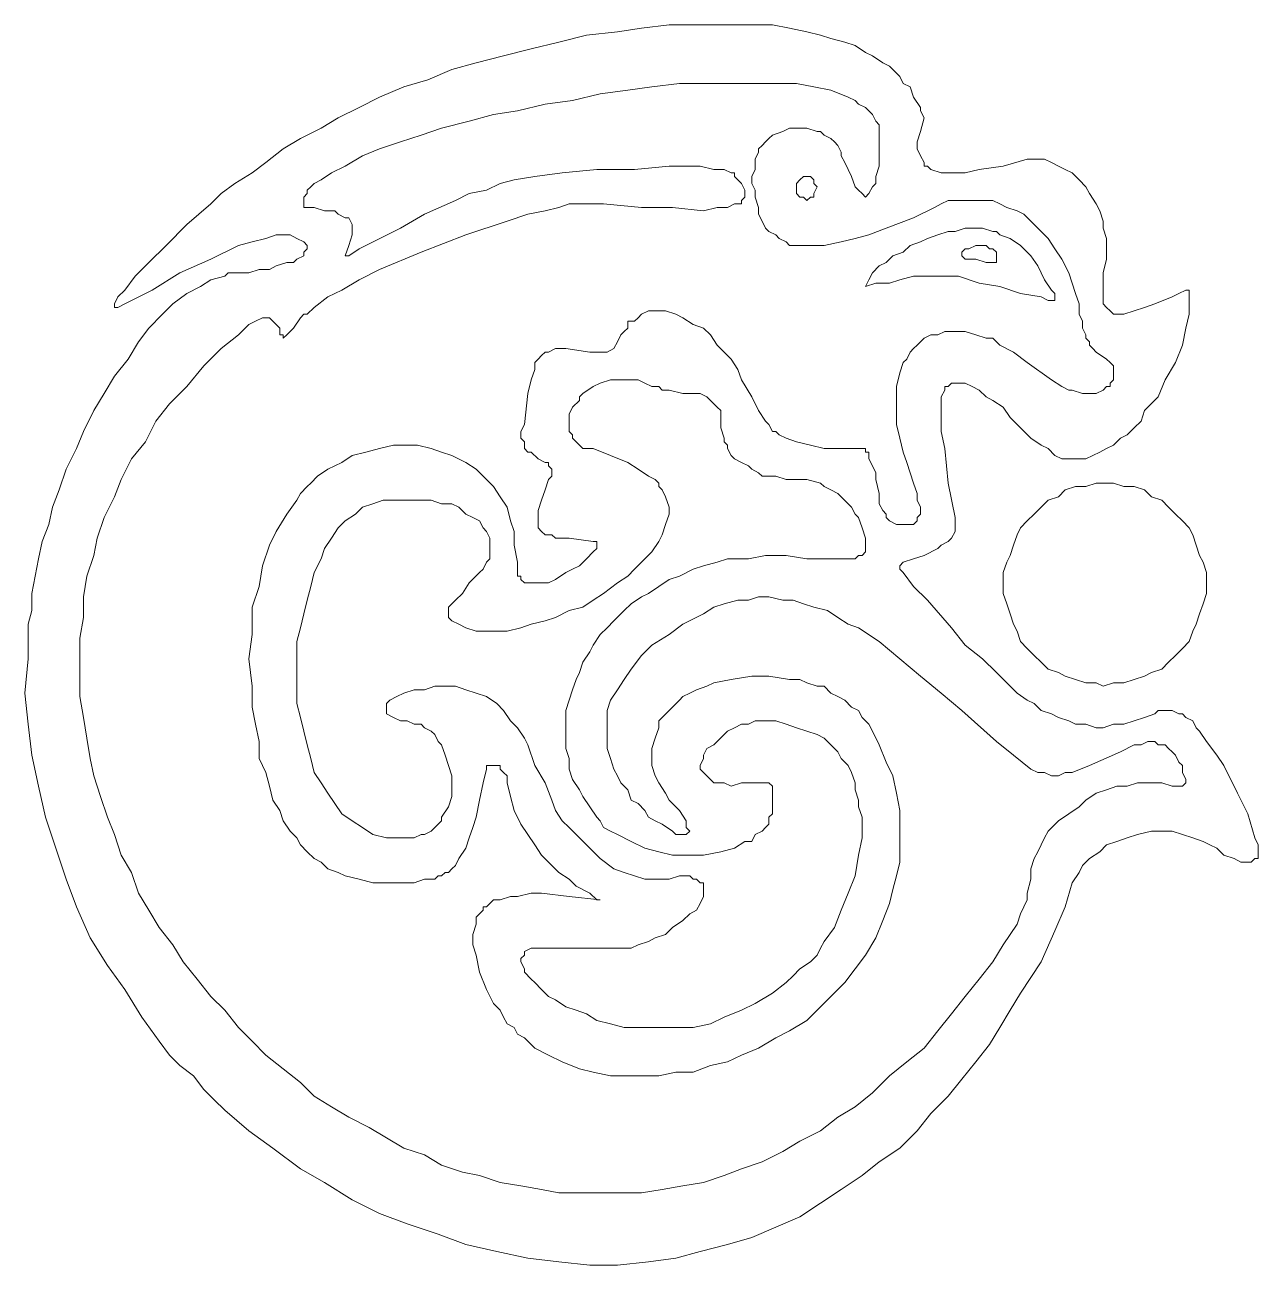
# Model space of a CAD drawing. Extents: x -66030 to 95157, y -13132 to 45879.
# Drawn here: x -39264 to -37866, y 14052 to 15458 of the extents above; entities that cross this region are included whole.
import ezdxf

# ---------------------------------------------------------------- set-up
doc = ezdxf.new("R2010")
doc.units = 0
doc.header["$LTSCALE"] = 100
doc.header["$MEASUREMENT"] = 0
doc.layers.get('0').update_dxf_attribs({"linetype": 'CONTINUOUS'})

msp = doc.modelspace()

# ---------------------------------------------------------------- linework, layer by layer
at = {"lineweight": 0}
for points in [[(-38244.4, 15352.5), (-38248.3, 15360.3), (-38248.3, 15364.2), (-38256.2, 15375.9), (-38260.1, 15387.6), (-38267.9, 15391.5), (-38271.8, 15399.3), (-38275.7, 15403.2), (-38283.5, 15411.1), (-38291.3, 15415), (-38303, 15422.8), (-38310.8, 15426.7), (-38322.6, 15434.5), (-38334.3, 15438.4), (-38349.9, 15442.3), (-38361.6, 15446.2), (-38377.2, 15450.1), (-38396.8, 15454), (-38416.3, 15457.9), (-38435.8, 15457.9), (-38459.3, 15457.9), (-38482.7, 15457.9), (-38506.1, 15457.9), (-38533.5, 15457.9), (-38564.7, 15454), (-38592.1, 15450.1), (-38627.2, 15446.2), (-38658.5, 15438.4), (-38689.7, 15430.6), (-38721, 15422.8), (-38752.2, 15415), (-38779.6, 15407.1), (-38806.9, 15395.4), (-38834.2, 15387.6), (-38861.6, 15375.9), (-38885, 15364.2), (-38908.5, 15352.5), (-38928, 15340.7), (-38951.4, 15329), (-38970.9, 15317.3), (-38990.5, 15301.7), (-39006.1, 15290), (-39025.6, 15278.2), (-39041.3, 15266.5), (-39053, 15254.8), (-39080.3, 15231.4), (-39103.7, 15207.9), (-39123.3, 15188.4), (-39138.9, 15172.8), (-39150.6, 15157.2), (-39158.4, 15149.4), (-39162.3, 15141.5), (-39162.3, 15137.6), (-39162.3, 15137.6), (-39158.4, 15137.6), (-39158.4, 15137.6), (-39150.6, 15141.5), (-39142.8, 15145.4), (-39119.4, 15157.2), (-39088.1, 15176.7), (-39053, 15192.3), (-39021.7, 15207.9), (-39006.1, 15211.8), (-38990.5, 15215.8), (-38978.8, 15219.7), (-38974.9, 15219.7), (-38970.9, 15219.7), (-38963.1, 15219.7), (-38955.3, 15215.8), (-38947.5, 15211.8), (-38947.5, 15211.8), (-38943.6, 15207.9), (-38943.6, 15204), (-38947.5, 15200.1), (-38947.5, 15196.2), (-38955.3, 15192.3), (-38959.2, 15188.4), (-38967, 15188.4), (-38978.8, 15184.5), (-38986.6, 15180.6), (-38998.3, 15180.6), (-39010, 15176.7), (-39025.6, 15176.7), (-39033.4, 15176.7), (-39037.3, 15172.8), (-39053, 15168.9), (-39064.7, 15161.1), (-39080.3, 15153.3), (-39095.9, 15141.5), (-39107.7, 15129.8), (-39123.3, 15114.2), (-39135, 15098.6), (-39146.7, 15079), (-39162.3, 15059.5), (-39174.1, 15040), (-39185.8, 15020.5), (-39197.5, 14997), (-39205.3, 14977.5), (-39217, 14954.1), (-39224.8, 14930.6), (-39232.6, 14911.1), (-39236.6, 14891.6), (-39244.4, 14872), (-39248.3, 14852.5), (-39252.2, 14833), (-39256.1, 14813.4), (-39256.1, 14793.9), (-39260, 14778.3), (-39260, 14758.8), (-39260, 14739.2), (-39263.9, 14700.2), (-39260, 14665), (-39256.1, 14629.9), (-39248.3, 14594.7), (-39240.5, 14559.5), (-39228.7, 14524.4), (-39217, 14489.2), (-39205.3, 14458), (-39189.7, 14422.8), (-39170.2, 14391.6), (-39150.6, 14364.3), (-39131.1, 14333), (-39111.6, 14305.7), (-39099.8, 14290), (-39088.1, 14278.3), (-39072.5, 14266.6), (-39060.8, 14251), (-39049.1, 14239.3), (-39037.3, 14227.5), (-39010, 14204.1), (-38982.7, 14184.6), (-38951.4, 14161.1), (-38924.1, 14145.5), (-38892.8, 14126), (-38861.6, 14110.4), (-38830.3, 14098.6), (-38795.2, 14086.9), (-38763.9, 14075.2), (-38728.8, 14067.4), (-38693.6, 14059.6), (-38658.5, 14055.7), (-38623.3, 14051.8), (-38592.1, 14051.8), (-38556.9, 14055.7), (-38525.7, 14059.6), (-38498.3, 14067.4), (-38467.1, 14075.2), (-38439.7, 14083), (-38412.4, 14094.7), (-38385.1, 14106.5), (-38361.6, 14122.1), (-38338.2, 14137.7), (-38314.7, 14153.3), (-38295.2, 14169), (-38271.8, 14184.6), (-38252.2, 14204.1), (-38236.6, 14223.6), (-38217.1, 14243.2), (-38201.5, 14262.7), (-38185.8, 14282.2), (-38170.2, 14301.8), (-38158.5, 14321.3), (-38146.8, 14340.8), (-38135.1, 14360.3), (-38111.6, 14395.5), (-38096, 14430.7), (-38084.3, 14458), (-38076.5, 14485.3), (-38068.7, 14497.1), (-38064.8, 14504.9), (-38060.9, 14508.8), (-38057, 14512.7), (-38045.2, 14520.5), (-38037.4, 14528.3), (-38025.7, 14532.2), (-38014, 14536.1), (-38002.3, 14540), (-37986.6, 14543.9), (-37974.9, 14543.9), (-37963.2, 14543.9), (-37951.5, 14540), (-37939.8, 14536.1), (-37928.1, 14532.2), (-37920.2, 14528.3), (-37912.4, 14524.4), (-37904.6, 14516.6), (-37892.9, 14512.7), (-37885.1, 14508.8), (-37881.2, 14508.8), (-37877.3, 14508.8), (-37873.4, 14508.8), (-37869.5, 14512.7), (-37865.6, 14512.7), (-37865.6, 14516.6), (-37865.6, 14520.5), (-37865.6, 14524.4), (-37865.6, 14528.3), (-37869.5, 14536.1), (-37877.3, 14563.5), (-37889, 14586.9), (-37904.6, 14618.1), (-37912.4, 14629.9), (-37924.1, 14645.5), (-37932, 14657.2), (-37935.9, 14661.1), (-37939.8, 14668.9), (-37947.6, 14672.8), (-37951.5, 14676.7), (-37955.4, 14676.7), (-37963.2, 14680.6), (-37967.1, 14680.6), (-37971, 14680.6), (-37978.8, 14680.6), (-37982.7, 14676.7), (-37994.5, 14672.8), (-38006.2, 14668.9), (-38017.9, 14665), (-38029.6, 14665), (-38041.3, 14661.1), (-38049.1, 14661.1), (-38060.9, 14665), (-38072.6, 14665), (-38080.4, 14668.9), (-38092.1, 14672.8), (-38099.9, 14676.7), (-38111.6, 14680.6), (-38119.4, 14688.4), (-38127.3, 14692.4), (-38139, 14700.2), (-38146.8, 14708), (-38162.4, 14723.6), (-38178, 14739.2), (-38197.6, 14754.8), (-38213.2, 14774.4), (-38240.5, 14805.6), (-38256.2, 14821.2), (-38267.9, 14836.9), (-38271.8, 14840.8), (-38271.8, 14840.8), (-38271.8, 14844.7), (-38267.9, 14848.6), (-38256.2, 14852.5), (-38244.4, 14856.4), (-38228.8, 14864.2), (-38224.9, 14868.1), (-38217.1, 14872), (-38213.2, 14875.9), (-38209.3, 14883.7), (-38209.3, 14891.6), (-38209.3, 14899.4), (-38217.1, 14938.4), (-38221, 14977.5), (-38224.9, 14997), (-38224.9, 15012.6), (-38224.9, 15024.4), (-38224.9, 15036.1), (-38221, 15043.9), (-38221, 15047.8), (-38217.1, 15047.8), (-38213.2, 15051.7), (-38209.3, 15051.7), (-38205.4, 15051.7), (-38201.5, 15051.7), (-38197.6, 15051.7), (-38189.8, 15047.8), (-38181.9, 15043.9), (-38174.1, 15036.1), (-38166.3, 15032.2), (-38154.6, 15024.4), (-38146.8, 15012.6), (-38123.4, 14989.2), (-38111.6, 14981.4), (-38103.8, 14977.5), (-38096, 14969.7), (-38088.2, 14965.8), (-38076.5, 14965.8), (-38068.7, 14965.8), (-38060.9, 14965.8), (-38053, 14969.7), (-38045.2, 14973.6), (-38037.4, 14977.5), (-38029.6, 14981.4), (-38021.8, 14989.2), (-38014, 14993.1), (-38006.2, 15000.9), (-37998.4, 15008.7), (-37994.5, 15020.5), (-37978.8, 15036.1), (-37971, 15055.6), (-37959.3, 15075.1), (-37951.5, 15094.7), (-37947.6, 15114.2), (-37943.7, 15129.8), (-37943.7, 15145.4), (-37943.7, 15149.4), (-37943.7, 15153.3), (-37943.7, 15157.2), (-37943.7, 15157.2), (-37947.6, 15157.2), (-37947.6, 15157.2), (-37955.4, 15153.3), (-37963.2, 15149.4), (-37982.7, 15141.5), (-37994.5, 15137.6), (-38006.2, 15133.7), (-38017.9, 15129.8), (-38021.8, 15129.8), (-38025.7, 15129.8), (-38029.6, 15129.8), (-38033.5, 15133.7), (-38037.4, 15137.6), (-38037.4, 15137.6), (-38041.3, 15141.5), (-38041.3, 15149.4), (-38041.3, 15161.1), (-38041.3, 15176.7), (-38037.4, 15192.3), (-38037.4, 15204), (-38037.4, 15215.8), (-38041.3, 15227.5), (-38041.3, 15235.3), (-38045.2, 15247), (-38049.1, 15254.8), (-38057, 15266.5), (-38060.9, 15274.3), (-38068.7, 15282.2), (-38076.5, 15290), (-38084.3, 15293.9), (-38092.1, 15297.8), (-38099.9, 15301.7), (-38107.7, 15305.6), (-38119.4, 15305.6), (-38127.3, 15305.6), (-38154.6, 15297.8), (-38181.9, 15293.9), (-38197.6, 15290), (-38205.4, 15290), (-38217.1, 15290), (-38224.9, 15290), (-38236.6, 15293.9), (-38240.5, 15297.8), (-38244.4, 15297.8), (-38244.4, 15301.7), (-38248.3, 15309.5), (-38252.2, 15317.3), (-38252.2, 15325.1), (-38248.3, 15336.8), (-38244.4, 15352.5)], [(-38295.2, 15325.1), (-38295.2, 15332.9), (-38295.2, 15336.8), (-38295.2, 15344.6), (-38299.1, 15348.6), (-38303, 15356.4), (-38306.9, 15360.3), (-38310.8, 15364.2), (-38318.7, 15368.1), (-38322.6, 15372), (-38330.4, 15375.9), (-38349.9, 15383.7), (-38369.4, 15387.6), (-38389, 15391.5), (-38412.4, 15391.5), (-38439.7, 15391.5), (-38463.2, 15391.5), (-38494.4, 15391.5), (-38521.8, 15391.5), (-38553, 15387.6), (-38580.4, 15383.7), (-38611.6, 15379.8), (-38642.8, 15372), (-38674.1, 15368.1), (-38705.3, 15360.3), (-38732.7, 15356.4), (-38760, 15348.6), (-38791.3, 15340.7), (-38814.7, 15332.9), (-38838.1, 15325.1), (-38861.6, 15317.3), (-38881.1, 15309.5), (-38900.6, 15297.8), (-38916.3, 15290), (-38928, 15282.2), (-38935.8, 15278.2), (-38939.7, 15274.3), (-38943.6, 15270.4), (-38943.6, 15266.5), (-38947.5, 15262.6), (-38947.5, 15258.7), (-38947.5, 15254.8), (-38947.5, 15254.8), (-38947.5, 15250.9), (-38943.6, 15250.9), (-38935.8, 15250.9), (-38924.1, 15247), (-38912.4, 15247), (-38908.5, 15243.1), (-38900.6, 15239.2), (-38896.7, 15239.2), (-38892.8, 15231.4), (-38892.8, 15227.5), (-38892.8, 15219.7), (-38896.7, 15207.9), (-38900.6, 15196.2), (-38900.6, 15196.2), (-38900.6, 15196.2), (-38896.7, 15196.2), (-38885, 15204), (-38838.1, 15227.5), (-38810.8, 15243.1), (-38775.6, 15258.7), (-38760, 15266.5), (-38740.5, 15270.4), (-38724.9, 15278.2), (-38709.2, 15282.2), (-38685.8, 15286.1), (-38654.6, 15290), (-38615.5, 15293.9), (-38572.5, 15293.9), (-38533.5, 15297.8), (-38513.9, 15297.8), (-38498.3, 15297.8), (-38482.7, 15293.9), (-38471, 15293.9), (-38463.2, 15290), (-38459.3, 15290), (-38459.3, 15286.1), (-38455.4, 15282.2), (-38451.5, 15278.2), (-38447.5, 15270.4), (-38447.5, 15266.5), (-38447.5, 15266.5), (-38447.5, 15262.6), (-38451.5, 15258.7), (-38451.5, 15254.8), (-38455.4, 15254.8), (-38459.3, 15254.8), (-38467.1, 15250.9), (-38478.8, 15250.9), (-38494.4, 15247), (-38529.6, 15250.9), (-38564.7, 15250.9), (-38607.7, 15254.8), (-38627.2, 15254.8), (-38646.8, 15254.8), (-38658.5, 15250.9), (-38674.1, 15247), (-38693.6, 15243.1), (-38717.1, 15235.3), (-38763.9, 15219.7), (-38814.7, 15200.1), (-38861.6, 15180.6), (-38885, 15168.9), (-38904.5, 15157.2), (-38920.2, 15149.4), (-38935.8, 15137.6), (-38943.6, 15129.8), (-38947.5, 15129.8), (-38951.4, 15125.9), (-38959.2, 15114.2), (-38963.1, 15110.3), (-38967, 15106.4), (-38970.9, 15102.5), (-38970.9, 15106.4), (-38974.9, 15106.4), (-38974.9, 15114.2), (-38978.8, 15118.1), (-38982.7, 15122), (-38982.7, 15122), (-38986.6, 15125.9), (-38994.4, 15125.9), (-39002.2, 15122), (-39010, 15118.1), (-39021.7, 15106.4), (-39041.3, 15090.8), (-39060.8, 15071.2), (-39080.3, 15047.8), (-39099.8, 15028.3), (-39115.5, 15008.7), (-39127.2, 14985.3), (-39142.8, 14965.8), (-39154.5, 14942.3), (-39162.3, 14922.8), (-39174.1, 14899.4), (-39181.9, 14875.9), (-39185.8, 14856.4), (-39193.6, 14833), (-39197.5, 14809.5), (-39197.5, 14786.1), (-39201.4, 14762.7), (-39201.4, 14739.2), (-39201.4, 14719.7), (-39201.4, 14696.3), (-39197.5, 14672.8), (-39193.6, 14649.4), (-39189.7, 14626), (-39185.8, 14606.4), (-39178, 14583), (-39170.2, 14559.5), (-39162.3, 14540), (-39154.5, 14516.6), (-39142.8, 14497.1), (-39135, 14473.6), (-39123.3, 14454.1), (-39111.6, 14434.6), (-39095.9, 14415), (-39084.2, 14395.5), (-39068.6, 14376), (-39053, 14356.4), (-39037.3, 14340.8), (-39021.7, 14321.3), (-39006.1, 14305.7), (-38990.5, 14290), (-38970.9, 14274.4), (-38951.4, 14258.8), (-38935.8, 14243.2), (-38916.3, 14231.4), (-38896.7, 14219.7), (-38873.3, 14208), (-38853.8, 14196.3), (-38834.2, 14184.6), (-38810.8, 14176.8), (-38791.3, 14165), (-38767.8, 14157.2), (-38748.3, 14153.3), (-38724.9, 14145.5), (-38701.4, 14141.6), (-38678, 14137.7), (-38658.5, 14133.8), (-38635, 14133.8), (-38611.6, 14133.8), (-38588.2, 14133.8), (-38564.7, 14133.8), (-38541.3, 14137.7), (-38517.9, 14141.6), (-38494.4, 14145.5), (-38471, 14153.3), (-38451.5, 14161.1), (-38428, 14169), (-38404.6, 14180.7), (-38385.1, 14192.4), (-38361.6, 14204.1), (-38342.1, 14219.7), (-38322.6, 14231.4), (-38303, 14247.1), (-38283.5, 14266.6), (-38264, 14282.2), (-38244.4, 14297.8), (-38228.8, 14317.4), (-38213.2, 14336.9), (-38197.6, 14356.4), (-38181.9, 14376), (-38166.3, 14395.5), (-38154.6, 14415), (-38146.8, 14426.7), (-38139, 14438.5), (-38135.1, 14450.2), (-38131.2, 14458), (-38127.3, 14465.8), (-38127.3, 14473.6), (-38123.4, 14489.2), (-38123.4, 14501), (-38119.4, 14512.7), (-38115.5, 14520.5), (-38111.6, 14528.3), (-38107.7, 14536.1), (-38103.8, 14543.9), (-38092.1, 14555.6), (-38080.4, 14563.5), (-38068.7, 14571.3), (-38060.9, 14579.1), (-38049.1, 14586.9), (-38037.4, 14590.8), (-38025.7, 14594.7), (-38014, 14594.7), (-38002.3, 14598.6), (-37994.5, 14598.6), (-37974.9, 14598.6), (-37963.2, 14594.7), (-37951.5, 14594.7), (-37951.5, 14594.7), (-37951.5, 14594.7), (-37947.6, 14598.6), (-37947.6, 14602.5), (-37951.5, 14610.3), (-37951.5, 14618.1), (-37955.4, 14622), (-37959.3, 14629.9), (-37963.2, 14633.8), (-37967.1, 14637.7), (-37971, 14641.6), (-37978.8, 14641.6), (-37982.7, 14645.5), (-37990.5, 14645.5), (-37998.4, 14641.6), (-38006.2, 14641.6), (-38021.8, 14633.8), (-38057, 14618.1), (-38076.5, 14610.3), (-38084.3, 14610.3), (-38092.1, 14606.4), (-38099.9, 14606.4), (-38107.7, 14610.3), (-38115.5, 14610.3), (-38123.4, 14614.2), (-38142.9, 14629.9), (-38162.4, 14645.5), (-38201.5, 14680.6), (-38224.9, 14700.2), (-38248.3, 14719.7), (-38271.8, 14739.2), (-38295.2, 14758.8), (-38318.7, 14774.4), (-38330.4, 14778.3), (-38342.1, 14786.1), (-38353.8, 14793.9), (-38369.4, 14797.8), (-38381.1, 14801.7), (-38392.9, 14805.6), (-38404.6, 14805.6), (-38420.2, 14809.5), (-38431.9, 14809.5), (-38443.6, 14805.6), (-38455.4, 14805.6), (-38471, 14801.7), (-38482.7, 14797.8), (-38494.4, 14790), (-38517.9, 14778.3), (-38533.5, 14766.6), (-38553, 14754.8), (-38564.7, 14743.1), (-38576.4, 14727.5), (-38584.3, 14715.8), (-38592.1, 14704.1), (-38599.9, 14692.4), (-38603.8, 14680.6), (-38603.8, 14668.9), (-38603.8, 14657.2), (-38603.8, 14645.5), (-38603.8, 14637.7), (-38599.9, 14626), (-38596, 14614.2), (-38592.1, 14606.4), (-38588.2, 14598.6), (-38580.4, 14590.8), (-38576.4, 14579.1), (-38568.6, 14575.2), (-38560.8, 14567.4), (-38556.9, 14559.5), (-38549.1, 14555.6), (-38541.3, 14551.7), (-38529.6, 14543.9), (-38525.7, 14540), (-38521.8, 14540), (-38517.9, 14540), (-38513.9, 14540), (-38510, 14543.9), (-38510, 14543.9), (-38513.9, 14547.8), (-38513.9, 14555.6), (-38521.8, 14567.4), (-38533.5, 14579.1), (-38537.4, 14586.9), (-38545.2, 14598.6), (-38549.1, 14606.4), (-38553, 14618.1), (-38553, 14626), (-38553, 14637.7), (-38549.1, 14649.4), (-38545.2, 14661.1), (-38545.2, 14668.9), (-38541.3, 14672.8), (-38533.5, 14680.6), (-38529.6, 14684.5), (-38521.8, 14692.4), (-38517.9, 14696.3), (-38510, 14700.2), (-38502.2, 14704.1), (-38490.5, 14708), (-38482.7, 14711.9), (-38463.2, 14715.8), (-38439.7, 14719.7), (-38420.2, 14719.7), (-38396.8, 14715.8), (-38385.1, 14715.8), (-38377.2, 14711.9), (-38365.5, 14708), (-38357.7, 14708), (-38349.9, 14700.2), (-38342.1, 14696.3), (-38334.3, 14692.4), (-38326.5, 14684.5), (-38318.7, 14680.6), (-38314.7, 14672.8), (-38306.9, 14665), (-38303, 14657.2), (-38295.2, 14641.6), (-38287.4, 14622), (-38279.6, 14606.4), (-38275.7, 14586.9), (-38271.8, 14567.4), (-38271.8, 14547.8), (-38271.8, 14528.3), (-38271.8, 14508.8), (-38275.7, 14493.1), (-38279.6, 14477.5), (-38283.5, 14461.9), (-38291.3, 14442.4), (-38299.1, 14422.8), (-38310.8, 14403.3), (-38322.6, 14387.7), (-38334.3, 14372.1), (-38349.9, 14356.4), (-38361.6, 14344.7), (-38377.2, 14329.1), (-38396.8, 14317.4), (-38412.4, 14309.6), (-38431.9, 14297.8), (-38451.5, 14290), (-38467.1, 14282.2), (-38486.6, 14278.3), (-38506.1, 14270.5), (-38525.7, 14270.5), (-38545.2, 14266.6), (-38564.7, 14266.6), (-38584.3, 14266.6), (-38599.9, 14266.6), (-38619.4, 14270.5), (-38635, 14274.4), (-38654.6, 14282.2), (-38670.2, 14290), (-38685.8, 14297.8), (-38697.5, 14309.6), (-38705.3, 14313.5), (-38709.2, 14321.3), (-38717.1, 14325.2), (-38721, 14333), (-38724.9, 14340.8), (-38732.7, 14348.6), (-38740.5, 14364.3), (-38748.3, 14383.8), (-38752.2, 14403.3), (-38756.1, 14415), (-38756.1, 14426.7), (-38752.2, 14438.5), (-38752.2, 14446.3), (-38744.4, 14454.1), (-38744.4, 14458), (-38740.5, 14458), (-38732.7, 14465.8), (-38724.9, 14465.8), (-38713.2, 14469.7), (-38705.3, 14469.7), (-38689.7, 14473.6), (-38678, 14473.6), (-38646.8, 14469.7), (-38611.6, 14465.8), (-38611.6, 14465.8), (-38611.6, 14465.8), (-38615.5, 14465.8), (-38623.3, 14473.6), (-38638.9, 14481.4), (-38646.8, 14489.2), (-38658.5, 14497.1), (-38666.3, 14504.9), (-38678, 14516.6), (-38685.8, 14528.3), (-38693.6, 14540), (-38701.4, 14551.7), (-38709.2, 14567.4), (-38713.2, 14583), (-38717.1, 14598.6), (-38717.1, 14606.4), (-38721, 14610.3), (-38724.9, 14614.2), (-38724.9, 14618.1), (-38728.8, 14618.1), (-38732.7, 14618.1), (-38736.6, 14618.1), (-38736.6, 14618.1), (-38740.5, 14618.1), (-38740.5, 14614.2), (-38744.4, 14598.6), (-38748.3, 14579.1), (-38752.2, 14559.5), (-38756.1, 14547.8), (-38760, 14536.1), (-38763.9, 14524.4), (-38771.7, 14512.7), (-38775.6, 14504.9), (-38779.6, 14501), (-38783.5, 14497.1), (-38787.4, 14497.1), (-38791.3, 14493.1), (-38795.2, 14493.1), (-38799.1, 14489.2), (-38810.8, 14489.2), (-38822.5, 14485.3), (-38838.1, 14485.3), (-38853.8, 14485.3), (-38869.4, 14485.3), (-38885, 14489.2), (-38900.6, 14493.1), (-38908.5, 14497.1), (-38920.2, 14501), (-38928, 14508.8), (-38935.8, 14512.7), (-38943.6, 14520.5), (-38951.4, 14528.3), (-38955.3, 14536.1), (-38963.1, 14543.9), (-38970.9, 14555.6), (-38974.9, 14567.4), (-38982.7, 14579.1), (-38986.6, 14594.7), (-38990.5, 14610.3), (-38998.3, 14626), (-38998.3, 14645.5), (-39002.2, 14665), (-39006.1, 14684.5), (-39006.1, 14708), (-39010, 14739.2), (-39006.1, 14766.6), (-39006.1, 14797.8), (-38998.3, 14821.2), (-38994.4, 14844.7), (-38986.6, 14868.1), (-38978.8, 14883.7), (-38967, 14903.3), (-38955.3, 14918.9), (-38951.4, 14926.7), (-38943.6, 14934.5), (-38939.7, 14938.4), (-38931.9, 14946.2), (-38920.2, 14954.1), (-38904.5, 14961.9), (-38892.8, 14969.7), (-38877.2, 14973.6), (-38861.6, 14977.5), (-38846, 14981.4), (-38834.2, 14981.4), (-38818.6, 14981.4), (-38803, 14977.5), (-38791.3, 14973.6), (-38779.6, 14969.7), (-38763.9, 14961.9), (-38752.2, 14954.1), (-38744.4, 14946.2), (-38732.7, 14934.5), (-38724.9, 14922.8), (-38717.1, 14911.1), (-38713.2, 14895.5), (-38709.2, 14883.7), (-38709.2, 14868.1), (-38705.3, 14848.6), (-38705.3, 14844.7), (-38705.3, 14836.9), (-38705.3, 14833), (-38701.4, 14833), (-38701.4, 14829.1), (-38697.5, 14825.2), (-38693.6, 14825.2), (-38689.7, 14825.2), (-38681.9, 14825.2), (-38670.2, 14825.2), (-38662.4, 14829.1), (-38650.7, 14836.9), (-38642.8, 14840.8), (-38635, 14844.7), (-38627.2, 14852.5), (-38619.4, 14860.3), (-38615.5, 14864.2), (-38615.5, 14868.1), (-38615.5, 14868.1), (-38615.5, 14872), (-38615.5, 14872), (-38619.4, 14872), (-38646.8, 14875.9), (-38662.4, 14875.9), (-38666.3, 14879.8), (-38674.1, 14879.8), (-38678, 14883.7), (-38681.9, 14887.7), (-38681.9, 14895.5), (-38681.9, 14899.4), (-38681.9, 14907.2), (-38678, 14918.9), (-38674.1, 14930.6), (-38670.2, 14942.3), (-38666.3, 14946.2), (-38666.3, 14954.1), (-38666.3, 14954.1), (-38670.2, 14958), (-38670.2, 14961.9), (-38674.1, 14961.9), (-38681.9, 14965.8), (-38689.7, 14973.6), (-38693.6, 14973.6), (-38697.5, 14977.5), (-38697.5, 14985.3), (-38701.4, 14989.2), (-38701.4, 14997), (-38697.5, 15004.8), (-38693.6, 15040), (-38689.7, 15055.6), (-38685.8, 15067.3), (-38685.8, 15075.1), (-38681.9, 15079), (-38678, 15082.9), (-38674.1, 15086.9), (-38670.2, 15086.9), (-38662.4, 15090.8), (-38658.5, 15090.8), (-38650.7, 15090.8), (-38623.3, 15086.9), (-38615.5, 15086.9), (-38607.7, 15086.9), (-38603.8, 15086.9), (-38596, 15090.8), (-38592.1, 15098.6), (-38588.2, 15106.4), (-38584.3, 15110.3), (-38580.4, 15114.2), (-38580.4, 15122), (-38572.5, 15122), (-38568.6, 15125.9), (-38564.7, 15129.8), (-38556.9, 15133.7), (-38545.2, 15133.7), (-38537.4, 15133.7), (-38525.7, 15129.8), (-38517.9, 15125.9), (-38506.1, 15118.1), (-38494.4, 15114.2), (-38486.6, 15106.4), (-38478.8, 15094.7), (-38471, 15086.9), (-38463.2, 15079), (-38455.4, 15067.3), (-38451.5, 15055.6), (-38439.7, 15036.1), (-38431.9, 15020.5), (-38424.1, 15008.7), (-38420.2, 15004.8), (-38416.3, 14997), (-38412.4, 14997), (-38408.5, 14993.1), (-38400.7, 14989.2), (-38389, 14985.3), (-38373.3, 14981.4), (-38357.7, 14977.5), (-38346, 14977.5), (-38338.2, 14977.5), (-38330.4, 14977.5), (-38322.6, 14977.5), (-38318.7, 14977.5), (-38310.8, 14977.5), (-38310.8, 14973.6), (-38306.9, 14973.6), (-38306.9, 14965.8), (-38303, 14958), (-38299.1, 14950.1), (-38299.1, 14942.3), (-38295.2, 14926.7), (-38295.2, 14915), (-38291.3, 14907.2), (-38287.4, 14903.3), (-38287.4, 14899.4), (-38283.5, 14895.5), (-38275.7, 14891.6), (-38271.8, 14891.6), (-38267.9, 14891.6), (-38264, 14891.6), (-38256.2, 14891.6), (-38252.2, 14895.5), (-38252.2, 14899.4), (-38248.3, 14903.3), (-38248.3, 14911.1), (-38252.2, 14918.9), (-38252.2, 14926.7), (-38256.2, 14938.4), (-38260.1, 14950.1), (-38264, 14961.9), (-38267.9, 14973.6), (-38271.8, 14989.2), (-38275.7, 15004.8), (-38275.7, 15016.5), (-38275.7, 15032.2), (-38275.7, 15047.8), (-38271.8, 15063.4), (-38267.9, 15075.1), (-38264, 15079), (-38260.1, 15086.9), (-38256.2, 15090.8), (-38252.2, 15094.7), (-38248.3, 15098.6), (-38244.4, 15102.5), (-38236.6, 15106.4), (-38228.8, 15106.4), (-38221, 15110.3), (-38213.2, 15110.3), (-38205.4, 15110.3), (-38197.6, 15110.3), (-38185.8, 15106.4), (-38174.1, 15102.5), (-38166.3, 15102.5), (-38158.5, 15094.7), (-38142.9, 15086.9), (-38127.3, 15075.1), (-38099.9, 15055.6), (-38088.2, 15047.8), (-38080.4, 15043.9), (-38076.5, 15043.9), (-38064.8, 15040), (-38057, 15040), (-38049.1, 15040), (-38041.3, 15043.9), (-38037.4, 15047.8), (-38033.5, 15047.8), (-38033.5, 15051.7), (-38029.6, 15055.6), (-38029.6, 15059.5), (-38029.6, 15063.4), (-38029.6, 15067.3), (-38029.6, 15071.2), (-38033.5, 15075.1), (-38033.5, 15075.1), (-38037.4, 15079), (-38049.1, 15086.9), (-38053, 15090.8), (-38057, 15094.7), (-38057, 15098.6), (-38060.9, 15102.5), (-38060.9, 15106.4), (-38064.8, 15114.2), (-38064.8, 15122), (-38068.7, 15129.8), (-38068.7, 15141.5), (-38072.6, 15153.3), (-38076.5, 15165), (-38080.4, 15176.7), (-38088.2, 15192.3), (-38096, 15204), (-38103.8, 15215.8), (-38115.5, 15227.5), (-38119.4, 15231.4), (-38123.4, 15235.3), (-38131.2, 15243.1), (-38139, 15247), (-38150.7, 15250.9), (-38158.5, 15254.8), (-38166.3, 15258.7), (-38174.1, 15258.7), (-38181.9, 15258.7), (-38189.8, 15258.7), (-38197.6, 15258.7), (-38205.4, 15258.7), (-38217.1, 15258.7), (-38224.9, 15254.8), (-38232.7, 15250.9), (-38256.2, 15239.2), (-38287.4, 15227.5), (-38306.9, 15219.7), (-38322.6, 15215.8), (-38338.2, 15211.8), (-38357.7, 15207.9), (-38373.3, 15207.9), (-38381.1, 15207.9), (-38389, 15207.9), (-38396.8, 15207.9), (-38400.7, 15211.8), (-38408.5, 15215.8), (-38412.4, 15219.7), (-38420.2, 15223.6), (-38424.1, 15227.5), (-38428, 15235.3), (-38431.9, 15243.1), (-38431.9, 15250.9), (-38435.8, 15262.6), (-38435.8, 15270.4), (-38439.7, 15278.2), (-38439.7, 15286.1), (-38435.8, 15293.9), (-38435.8, 15297.8), (-38435.8, 15305.6), (-38431.9, 15313.4), (-38431.9, 15317.3), (-38428, 15321.2), (-38424.1, 15325.1), (-38420.2, 15329), (-38416.3, 15332.9), (-38404.6, 15336.8), (-38396.8, 15340.7), (-38385.1, 15340.7), (-38377.2, 15340.7), (-38365.5, 15336.8), (-38361.6, 15336.8), (-38357.7, 15332.9), (-38349.9, 15329), (-38346, 15325.1), (-38342.1, 15321.2), (-38338.2, 15313.4), (-38338.2, 15309.5), (-38334.3, 15301.7), (-38326.5, 15286.1), (-38322.6, 15274.3), (-38318.7, 15270.4), (-38314.7, 15266.5), (-38314.7, 15266.5), (-38310.8, 15262.6), (-38306.9, 15266.5), (-38306.9, 15266.5), (-38303, 15274.3), (-38299.1, 15278.2), (-38299.1, 15286.1), (-38295.2, 15297.8), (-38295.2, 15325.1)], [(-38377.2, 15258.7), (-38381.1, 15262.6), (-38385.1, 15262.6), (-38389, 15266.5), (-38389, 15274.3), (-38389, 15278.2), (-38385.1, 15282.2), (-38381.1, 15286.1), (-38377.2, 15286.1), (-38373.3, 15286.1), (-38369.4, 15282.2), (-38369.4, 15278.2), (-38365.5, 15274.3), (-38369.4, 15266.5), (-38369.4, 15262.6), (-38373.3, 15262.6), (-38377.2, 15258.7)], [(-38310.8, 15161.1), (-38299.1, 15165), (-38283.5, 15165), (-38271.8, 15168.9), (-38256.2, 15172.8), (-38240.5, 15172.8), (-38224.9, 15172.8), (-38205.4, 15172.8), (-38181.9, 15165), (-38158.5, 15161.1), (-38135.1, 15153.3), (-38111.6, 15149.4), (-38103.8, 15145.4), (-38096, 15145.4), (-38096, 15153.3), (-38099.9, 15157.2), (-38107.7, 15168.9), (-38115.5, 15184.5), (-38123.4, 15196.2), (-38135.1, 15207.9), (-38146.8, 15215.8), (-38158.5, 15219.7), (-38162.4, 15223.6), (-38166.3, 15223.6), (-38178, 15227.5), (-38185.8, 15227.5), (-38197.6, 15227.5), (-38209.3, 15223.6), (-38217.1, 15223.6), (-38228.8, 15219.7), (-38240.5, 15215.8), (-38248.3, 15211.8), (-38260.1, 15207.9), (-38267.9, 15200.1), (-38279.6, 15196.2), (-38287.4, 15188.4), (-38295.2, 15184.5), (-38303, 15176.7), (-38306.9, 15168.9), (-38310.8, 15161.1)], [(-38201.5, 15196.2), (-38201.5, 15200.1), (-38197.6, 15204), (-38193.7, 15204), (-38185.8, 15207.9), (-38181.9, 15207.9), (-38174.1, 15207.9), (-38170.2, 15204), (-38166.3, 15204), (-38162.4, 15200.1), (-38162.4, 15200.1), (-38162.4, 15196.2), (-38162.4, 15192.3), (-38162.4, 15188.4), (-38166.3, 15188.4), (-38174.1, 15188.4), (-38185.8, 15192.3), (-38189.8, 15192.3), (-38197.6, 15192.3), (-38201.5, 15196.2), (-38201.5, 15196.2), (-38201.5, 15196.2)], [(-38619.4, 14977.5), (-38599.9, 14969.7), (-38580.4, 14961.9), (-38568.6, 14954.1), (-38556.9, 14946.2), (-38549.1, 14942.3), (-38545.2, 14938.4), (-38545.2, 14934.5), (-38541.3, 14930.6), (-38537.4, 14922.8), (-38533.5, 14911.1), (-38533.5, 14903.3), (-38537.4, 14891.6), (-38541.3, 14879.8), (-38545.2, 14872), (-38553, 14860.3), (-38560.8, 14852.5), (-38572.5, 14840.8), (-38580.4, 14833), (-38592.1, 14825.2), (-38607.7, 14813.4), (-38619.4, 14805.6), (-38631.1, 14797.8), (-38646.8, 14793.9), (-38662.4, 14786.1), (-38674.1, 14782.2), (-38689.7, 14778.3), (-38701.4, 14774.4), (-38717.1, 14770.5), (-38728.8, 14770.5), (-38740.5, 14770.5), (-38752.2, 14770.5), (-38763.9, 14774.4), (-38771.7, 14778.3), (-38779.6, 14782.2), (-38783.5, 14786.1), (-38783.5, 14790), (-38783.5, 14793.9), (-38783.5, 14797.8), (-38779.6, 14801.7), (-38775.6, 14805.6), (-38767.8, 14813.4), (-38760, 14825.2), (-38748.3, 14836.9), (-38744.4, 14840.8), (-38740.5, 14848.6), (-38736.6, 14852.5), (-38736.6, 14860.3), (-38736.6, 14864.2), (-38736.6, 14872), (-38736.6, 14875.9), (-38740.5, 14883.7), (-38744.4, 14887.7), (-38748.3, 14895.5), (-38756.1, 14899.4), (-38763.9, 14903.3), (-38771.7, 14911.1), (-38779.6, 14915), (-38791.3, 14915), (-38803, 14918.9), (-38814.7, 14918.9), (-38826.4, 14918.9), (-38842, 14918.9), (-38857.7, 14918.9), (-38869.4, 14915), (-38881.1, 14911.1), (-38888.9, 14903.3), (-38900.6, 14895.5), (-38908.5, 14887.7), (-38916.3, 14875.9), (-38924.1, 14864.2), (-38928, 14852.5), (-38935.8, 14836.9), (-38939.7, 14821.2), (-38943.6, 14805.6), (-38947.5, 14790), (-38951.4, 14774.4), (-38955.3, 14758.8), (-38955.3, 14739.2), (-38955.3, 14723.6), (-38955.3, 14708), (-38955.3, 14688.4), (-38951.4, 14672.8), (-38947.5, 14657.2), (-38943.6, 14641.6), (-38939.7, 14626), (-38935.8, 14610.3), (-38928, 14598.6), (-38920.2, 14586.9), (-38912.4, 14575.2), (-38904.5, 14563.5), (-38892.8, 14555.6), (-38881.1, 14547.8), (-38869.4, 14540), (-38853.8, 14536.1), (-38838.1, 14536.1), (-38834.2, 14536.1), (-38826.4, 14536.1), (-38822.5, 14536.1), (-38814.7, 14540), (-38810.8, 14540), (-38803, 14543.9), (-38799.1, 14547.8), (-38795.2, 14551.7), (-38791.3, 14555.6), (-38791.3, 14559.5), (-38783.5, 14571.3), (-38779.6, 14583), (-38779.6, 14594.7), (-38779.6, 14606.4), (-38783.5, 14618.1), (-38787.4, 14629.9), (-38791.3, 14641.6), (-38795.2, 14645.5), (-38799.1, 14653.3), (-38803, 14657.2), (-38810.8, 14661.1), (-38814.7, 14665), (-38822.5, 14665), (-38830.3, 14668.9), (-38838.1, 14668.9), (-38846, 14672.8), (-38853.8, 14676.7), (-38853.8, 14676.7), (-38853.8, 14680.6), (-38853.8, 14680.6), (-38853.8, 14684.5), (-38853.8, 14688.4), (-38849.9, 14692.4), (-38842, 14696.3), (-38834.2, 14700.2), (-38822.5, 14704.1), (-38810.8, 14704.1), (-38799.1, 14708), (-38787.4, 14708), (-38775.6, 14708), (-38763.9, 14704.1), (-38752.2, 14700.2), (-38740.5, 14696.3), (-38728.8, 14688.4), (-38721, 14680.6), (-38713.2, 14668.9), (-38705.3, 14661.1), (-38697.5, 14649.4), (-38693.6, 14641.6), (-38685.8, 14618.1), (-38674.1, 14598.6), (-38666.3, 14579.1), (-38662.4, 14567.4), (-38654.6, 14555.6), (-38646.8, 14547.8), (-38638.9, 14540), (-38623.3, 14524.4), (-38611.6, 14512.7), (-38596, 14501), (-38584.3, 14497.1), (-38572.5, 14493.1), (-38560.8, 14489.2), (-38549.1, 14489.2), (-38533.5, 14489.2), (-38521.8, 14493.1), (-38510, 14493.1), (-38506.1, 14489.2), (-38502.2, 14489.2), (-38498.3, 14485.3), (-38494.4, 14485.3), (-38494.4, 14481.4), (-38494.4, 14477.5), (-38494.4, 14473.6), (-38494.4, 14469.7), (-38498.3, 14461.9), (-38502.2, 14454.1), (-38510, 14450.2), (-38517.9, 14442.4), (-38529.6, 14434.6), (-38537.4, 14426.7), (-38549.1, 14422.8), (-38556.9, 14418.9), (-38568.6, 14415), (-38576.4, 14411.1), (-38588.2, 14411.1), (-38599.9, 14411.1), (-38619.4, 14411.1), (-38638.9, 14411.1), (-38658.5, 14411.1), (-38678, 14411.1), (-38685.8, 14411.1), (-38689.7, 14411.1), (-38697.5, 14407.2), (-38697.5, 14407.2), (-38697.5, 14403.3), (-38701.4, 14399.4), (-38701.4, 14395.5), (-38697.5, 14387.7), (-38697.5, 14383.8), (-38689.7, 14376), (-38685.8, 14372.1), (-38678, 14364.3), (-38670.2, 14356.4), (-38662.4, 14352.5), (-38650.7, 14344.7), (-38638.9, 14340.8), (-38627.2, 14336.9), (-38615.5, 14329.1), (-38599.9, 14325.2), (-38584.3, 14321.3), (-38568.6, 14321.3), (-38553, 14321.3), (-38537.4, 14321.3), (-38521.8, 14321.3), (-38506.1, 14321.3), (-38486.6, 14325.2), (-38471, 14333), (-38451.5, 14340.8), (-38435.8, 14348.6), (-38416.3, 14360.3), (-38400.7, 14372.1), (-38392.9, 14379.9), (-38385.1, 14387.7), (-38373.3, 14395.5), (-38365.5, 14403.3), (-38361.6, 14411.1), (-38357.7, 14418.9), (-38346, 14434.6), (-38338.2, 14454.1), (-38330.4, 14473.6), (-38322.6, 14493.1), (-38318.7, 14516.6), (-38314.7, 14536.1), (-38314.7, 14547.8), (-38314.7, 14559.5), (-38318.7, 14571.3), (-38318.7, 14579.1), (-38322.6, 14590.8), (-38322.6, 14598.6), (-38326.5, 14610.3), (-38330.4, 14618.1), (-38338.2, 14626), (-38342.1, 14633.8), (-38349.9, 14641.6), (-38357.7, 14649.4), (-38365.5, 14653.3), (-38377.2, 14657.2), (-38389, 14661.1), (-38400.7, 14665), (-38412.4, 14668.9), (-38424.1, 14668.9), (-38435.8, 14668.9), (-38443.6, 14665), (-38451.5, 14665), (-38459.3, 14661.1), (-38467.1, 14657.2), (-38471, 14653.3), (-38478.8, 14645.5), (-38482.7, 14641.6), (-38490.5, 14637.7), (-38494.4, 14629.9), (-38494.4, 14626), (-38498.3, 14618.1), (-38498.3, 14614.2), (-38494.4, 14610.3), (-38490.5, 14606.4), (-38486.6, 14602.5), (-38482.7, 14598.6), (-38474.9, 14598.6), (-38471, 14598.6), (-38463.2, 14594.7), (-38451.5, 14598.6), (-38439.7, 14598.6), (-38431.9, 14598.6), (-38428, 14598.6), (-38424.1, 14598.6), (-38420.2, 14598.6), (-38416.3, 14594.7), (-38416.3, 14590.8), (-38416.3, 14586.9), (-38416.3, 14579.1), (-38416.3, 14571.3), (-38416.3, 14563.5), (-38420.2, 14559.5), (-38420.2, 14551.7), (-38424.1, 14547.8), (-38428, 14543.9), (-38435.8, 14540), (-38439.7, 14532.2), (-38447.5, 14532.2), (-38459.3, 14524.4), (-38474.9, 14520.5), (-38494.4, 14516.6), (-38510, 14516.6), (-38529.6, 14516.6), (-38545.2, 14520.5), (-38560.8, 14524.4), (-38576.4, 14532.2), (-38592.1, 14540), (-38599.9, 14543.9), (-38607.7, 14547.8), (-38611.6, 14555.6), (-38615.5, 14559.5), (-38623.3, 14571.3), (-38631.1, 14583), (-38635, 14590.8), (-38642.8, 14602.5), (-38646.8, 14614.2), (-38646.8, 14626), (-38650.7, 14637.7), (-38650.7, 14649.4), (-38650.7, 14661.1), (-38650.7, 14668.9), (-38650.7, 14680.6), (-38646.8, 14692.4), (-38642.8, 14704.1), (-38638.9, 14715.8), (-38635, 14723.6), (-38631.1, 14735.3), (-38623.3, 14747), (-38619.4, 14754.8), (-38611.6, 14766.6), (-38603.8, 14774.4), (-38596, 14782.2), (-38584.3, 14793.9), (-38576.4, 14801.7), (-38564.7, 14809.5), (-38556.9, 14813.4), (-38545.2, 14821.2), (-38533.5, 14829.1), (-38521.8, 14833), (-38506.1, 14840.8), (-38494.4, 14844.7), (-38478.8, 14848.6), (-38467.1, 14852.5), (-38443.6, 14852.5), (-38424.1, 14856.4), (-38400.7, 14856.4), (-38377.2, 14852.5), (-38342.1, 14852.5), (-38326.5, 14852.5), (-38322.6, 14852.5), (-38318.7, 14856.4), (-38314.7, 14856.4), (-38310.8, 14860.3), (-38310.8, 14864.2), (-38310.8, 14868.1), (-38310.8, 14872), (-38310.8, 14875.9), (-38314.7, 14887.7), (-38318.7, 14899.4), (-38322.6, 14903.3), (-38326.5, 14911.1), (-38330.4, 14915), (-38338.2, 14922.8), (-38342.1, 14926.7), (-38349.9, 14930.6), (-38357.7, 14934.5), (-38361.6, 14938.4), (-38377.2, 14942.3), (-38389, 14942.3), (-38400.7, 14942.3), (-38412.4, 14946.2), (-38428, 14946.2), (-38431.9, 14950.1), (-38439.7, 14954.1), (-38443.6, 14958), (-38451.5, 14961.9), (-38459.3, 14965.8), (-38463.2, 14969.7), (-38467.1, 14977.5), (-38467.1, 14981.4), (-38471, 14985.3), (-38471, 14989.2), (-38474.9, 15000.9), (-38474.9, 15008.7), (-38474.9, 15016.5), (-38474.9, 15020.5), (-38478.8, 15024.4), (-38482.7, 15028.3), (-38486.6, 15032.2), (-38490.5, 15036.1), (-38498.3, 15040), (-38506.1, 15040), (-38517.9, 15040), (-38533.5, 15043.9), (-38541.3, 15043.9), (-38545.2, 15047.8), (-38553, 15047.8), (-38560.8, 15051.7), (-38568.6, 15055.6), (-38572.5, 15055.6), (-38580.4, 15055.6), (-38588.2, 15055.6), (-38599.9, 15055.6), (-38611.6, 15051.7), (-38619.4, 15047.8), (-38631.1, 15040), (-38635, 15036.1), (-38635, 15032.2), (-38642.8, 15024.4), (-38646.8, 15016.5), (-38646.8, 15008.7), (-38646.8, 15000.9), (-38646.8, 14997), (-38642.8, 14993.1), (-38642.8, 14989.2), (-38638.9, 14985.3), (-38635, 14981.4), (-38631.1, 14977.5), (-38623.3, 14977.5), (-38619.4, 14977.5)], [(-38041.3, 14708), (-38049.1, 14711.9), (-38060.9, 14711.9), (-38072.6, 14715.8), (-38084.3, 14719.7), (-38092.1, 14723.6), (-38103.8, 14727.5), (-38111.6, 14735.3), (-38119.4, 14743.1), (-38127.3, 14750.9), (-38135.1, 14758.8), (-38139, 14770.5), (-38142.9, 14778.3), (-38146.8, 14790), (-38150.7, 14801.7), (-38154.6, 14813.4), (-38154.6, 14825.2), (-38154.6, 14836.9), (-38150.7, 14848.6), (-38146.8, 14856.4), (-38142.9, 14868.1), (-38139, 14879.8), (-38135.1, 14887.7), (-38127.3, 14895.5), (-38119.4, 14903.3), (-38111.6, 14911.1), (-38103.8, 14918.9), (-38092.1, 14922.8), (-38084.3, 14930.6), (-38072.6, 14934.5), (-38060.9, 14934.5), (-38049.1, 14938.4), (-38041.3, 14938.4), (-38029.6, 14938.4), (-38017.9, 14934.5), (-38006.2, 14934.5), (-37994.5, 14930.6), (-37986.6, 14922.8), (-37974.9, 14918.9), (-37967.1, 14911.1), (-37959.3, 14903.3), (-37951.5, 14895.5), (-37943.7, 14887.7), (-37939.8, 14879.8), (-37935.9, 14868.1), (-37932, 14856.4), (-37928.1, 14848.6), (-37924.1, 14836.9), (-37924.1, 14825.2), (-37924.1, 14813.4), (-37928.1, 14801.7), (-37932, 14790), (-37935.9, 14778.3), (-37939.8, 14770.5), (-37943.7, 14758.8), (-37951.5, 14750.9), (-37959.3, 14743.1), (-37967.1, 14735.3), (-37974.9, 14727.5), (-37986.6, 14723.6), (-37994.5, 14719.7), (-38006.2, 14715.8), (-38017.9, 14711.9), (-38029.6, 14711.9), (-38041.3, 14708)]]:
    msp.add_lwpolyline(points, close=True, dxfattribs=at)

doc.saveas('drawing.dxf')
